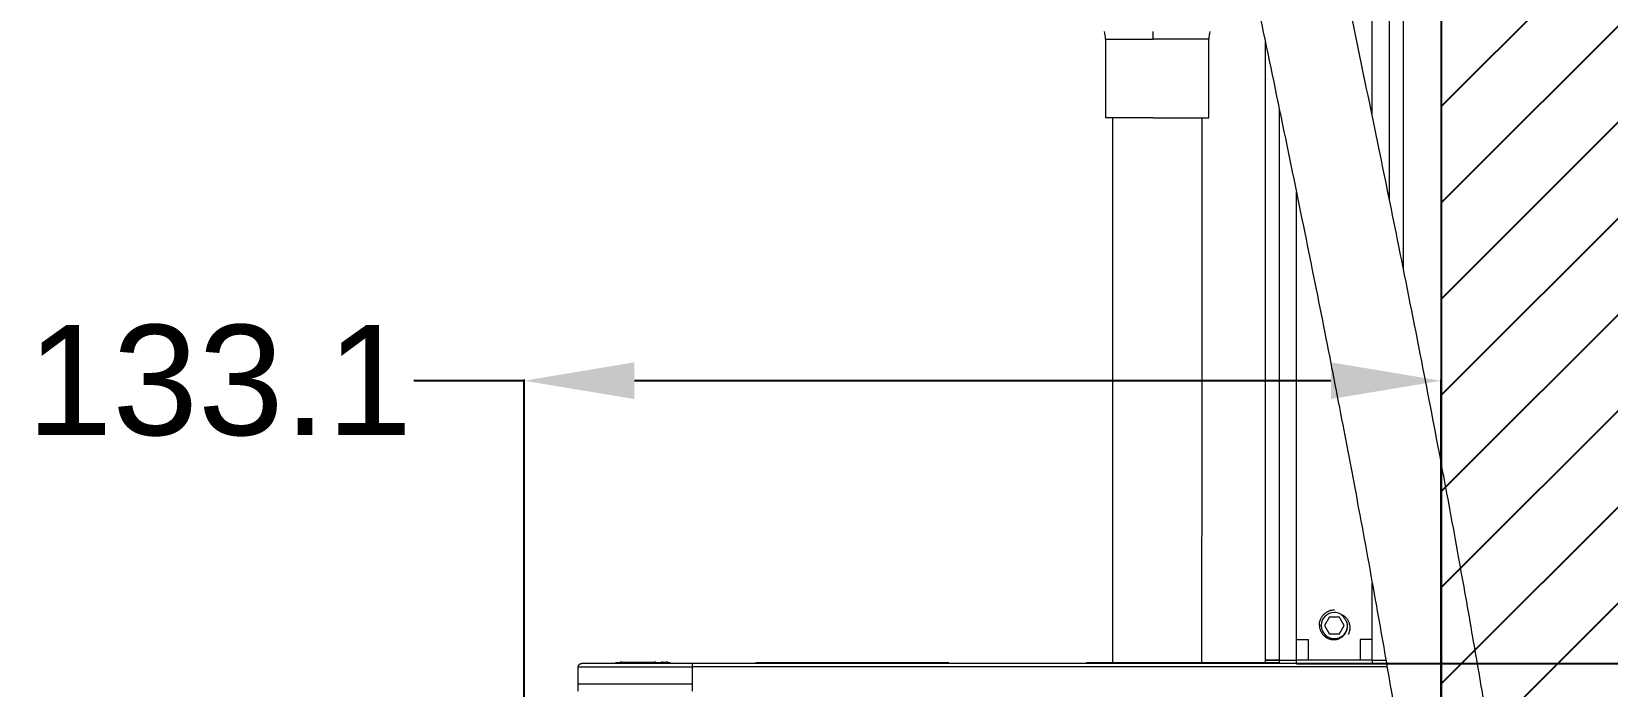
# Model space of a CAD drawing. Header units: millimetres. Extents: x -6909 to -4533, y -2578 to 782.
# Drawn here: x -5106.5 to -4877.9, y -1343.5 to -1248.4 of the extents above; entities that cross this region are included whole.
import ezdxf

# ---------------------------------------------------------------- set-up
doc = ezdxf.new("R2010")
doc.units = ezdxf.units.MM
doc.layers.add('hatch', color=2, linetype='Continuous')
doc.styles.get("Standard").update_dxf_attribs({"font": 'arial.ttf'})
doc.dimstyles.get("Standard").update_dxf_attribs({"dimtxt": 16, "dimasz": 16, "dimexe": 0.18, "dimexo": 0.0625, "dimgap": 3.5, "dimtad": 0, "dimdec": 1, "dimdsep": 46, "dimtxsty": 'Standard', "dimcen": 0.09, "dimclrd": 3, "dimclre": 3, "dimclrt": 3, "dimadec": 0, "dimazin": 0, "dimtfac": 1, "dimtdec": 1, "dimtofl": 0, "dimtmove": 0, "dimatfit": 3, "dimfxl": 1, "dimtolj": 1, "dimtzin": 0, "dimarcsym": 0})

# ---------------------------------------------------------------- blocks, each defined once
blk = doc.blocks.new('*D143')
at = {"color": 3, "lineweight": -2, "transparency": 16777216}
for p, q in [((-4772.59, -1324.18), (-4772.59, -1308.18)), ((-4922.99, -1340.18), (-4772.41, -1340.18)), ((-4901.94, -1393.68), (-4772.41, -1393.68)), ((-4772.59, -1409.68), (-4772.59, -1425.68))]:
    blk.add_line(p, q, dxfattribs=at)
at = {"color": 3, "lineweight": 18, "transparency": 16777216}
for points in [[(-4775.26, -1324.18), (-4769.92, -1324.18), (-4772.59, -1340.18)], [(-4775.26, -1409.68), (-4769.92, -1409.68), (-4772.59, -1393.68)]]:
    blk.add_solid(points, dxfattribs=at)
at = {"layer": 'Defpoints', "color": 0, "lineweight": 18, "transparency": 16777216}
for p in [(-4923.05, -1340.18), (-4772.59, -1340.18), (-4902, -1393.68)]:
    blk.add_point(p, dxfattribs=at)
at = {"color": 3, "lineweight": 18, "transparency": 16777216, "insert": (-4772.59, -1366.93), "char_height": 16, "attachment_point": 5, "rotation": 90}
blk.add_mtext('\\A1;53.5', dxfattribs=at)
blk = doc.blocks.new('*D158')
at = {"color": 3, "lineweight": -2, "transparency": 16777216}
for p, q in [((-5035.06, -1299.14), (-5051.06, -1299.14)), ((-5035.06, -1373.32), (-5035.06, -1298.96)), ((-4918, -1299.14), (-5019.06, -1299.14)), ((-4902, -1393.62), (-4902, -1298.96))]:
    blk.add_line(p, q, dxfattribs=at)
at = {"color": 3, "lineweight": 18, "transparency": 16777216}
for points in [[(-5019.06, -1296.47), (-5019.06, -1301.8), (-5035.06, -1299.14)], [(-4918, -1296.47), (-4918, -1301.8), (-4902, -1299.14)]]:
    blk.add_solid(points, dxfattribs=at)
at = {"layer": 'Defpoints', "color": 0, "lineweight": 18, "transparency": 16777216}
for p in [(-4902, -1299.14), (-5035.06, -1373.39), (-4902, -1393.68)]:
    blk.add_point(p, dxfattribs=at)
at = {"color": 3, "lineweight": 18, "transparency": 16777216, "insert": (-5079.26, -1299.14), "char_height": 16, "attachment_point": 5}
blk.add_mtext('\\A1;133.1', dxfattribs=at)

msp = doc.modelspace()

# ---------------------------------------------------------------- hatches: boundary and pattern name
at = {"layer": 'hatch'}
h = msp.add_hatch(dxfattribs=at)
h.set_pattern_fill('ANSI31', color=256, scale=3.110273)
h.set_pattern_definition([(45, (-3509.039, -2324.319), (-6.982763, 6.982763), [])])
h.paths.add_polyline_path([(-4852, -153.55), (-4902, -153.55), (-4902, -2156.98), (-4852, -2156.98)])

# ---------------------------------------------------------------- linework, layer by layer
msp.add_line((-4902, -153.55), (-4902, -2156.98))
at = {"linetype": 'Continuous', "lineweight": 18}
for p, q in [((-4907.5, -289.68), (-4907.5, -1282.82)), ((-4912, -1260.7), (-4912, -854.58)), ((-4950.7, -1249.54), (-4950.7, -1260.98)), ((-4935.7, -1260.98), (-4935.7, -1249.54)), ((-4927.5, -1339.68), (-4927.5, -1249.99)), ((-4943.79, -1260.98), (-4950.7, -1260.98)), ((-4949.7, -1260.98), (-4949.7, -1311.08)), ((-4943.79, -1260.98), (-4935.7, -1260.98)), ((-4936.7, -1311.08), (-4936.7, -1260.98)), ((-4923, -1339.68), (-4923, -1271.78)), ((-4912, -1339.68), (-4912, -1328.51)), ((-4918.22, -1333.43), (-4918.94, -1334.68)), ((-4918.94, -1334.68), (-4918.22, -1335.93)), ((-4918.22, -1333.43), (-4916.78, -1333.43)), ((-4916.06, -1334.68), (-4916.78, -1333.43)), ((-4916.78, -1335.93), (-4916.06, -1334.68)), ((-4923, -1336.68), (-4921.25, -1336.68)), ((-4921.25, -1339.68), (-4921.25, -1336.68)), ((-4916.78, -1335.93), (-4918.22, -1335.93)), ((-4913.75, -1336.68), (-4913.75, -1339.68)), ((-4912, -1336.68), (-4913.75, -1336.68)), ((-4927.5, -1340.08), (-4927.5, -1339.68)), ((-4925.5, -1339.68), (-4927.5, -1339.68)), ((-4927.5, -1339.68), (-4925.5, -1339.68)), ((-4925.5, -1339.68), (-4923.04, -1339.68)), ((-4925.5, -1339.68), (-4923, -1339.68)), ((-4923.04, -1339.68), (-4923.05, -1340.18)), ((-4912, -1339.68), (-4923, -1339.68)), ((-4912, -1339.68), (-4910.03, -1339.68)), ((-4911.96, -1339.68), (-4910.03, -1339.68)), ((-4911.95, -1340.18), (-4911.96, -1339.68)), ((-5027.2, -1343.18), (-5027.2, -1340.68)), ((-5021.73, -1340.08), (-5021.78, -1340.08)), ((-5020.08, -1340.08), (-5021.73, -1340.08)), ((-5020.92, -1339.98), (-5021.12, -1339.98)), ((-5021.12, -1340.08), (-5021.12, -1339.98)), ((-5020.92, -1339.98), (-5016.15, -1339.98)), ((-5020.04, -1340.08), (-5020.08, -1340.08)), ((-5019.99, -1340.08), (-5020.04, -1340.08)), ((-5019.78, -1340.08), (-5019.99, -1340.08)), ((-5018.93, -1340.08), (-5019.78, -1340.08)), ((-5018.88, -1340.08), (-5018.93, -1340.08)), ((-5018.79, -1340.08), (-5018.88, -1340.08)), ((-5018.58, -1340.08), (-5018.79, -1340.08)), ((-5017.66, -1340.08), (-5018.58, -1340.08)), ((-5017.66, -1340.08), (-5017.61, -1340.08)), ((-5017.57, -1340.08), (-5017.61, -1340.08)), ((-5017.36, -1340.08), (-5017.57, -1340.08)), ((-5015.15, -1340.08), (-5017.36, -1340.08)), ((-5015.95, -1339.98), (-5016.15, -1339.98)), ((-5015.95, -1339.98), (-5015.95, -1340.08)), ((-5014.98, -1339.98), (-5015.18, -1339.98)), ((-5015.18, -1340.08), (-5015.18, -1339.98)), ((-5015.15, -1340.08), (-5015.1, -1340.08)), ((-5014.42, -1340.08), (-5015.1, -1340.08)), ((-5014.98, -1339.98), (-5014.39, -1339.98)), ((-5014.21, -1340.08), (-5014.42, -1340.08)), ((-5014.19, -1339.98), (-5014.39, -1339.98)), ((-5013.86, -1340.08), (-5014.21, -1340.08)), ((-5014.19, -1339.98), (-5014.19, -1340.08)), ((-5013.86, -1340.08), (-5013.82, -1340.08)), ((-4909.94, -1340.18), (-5010.65, -1340.18)), ((-4973.44, -1340.08), (-5001.44, -1340.08)), ((-5001.44, -1340.08), (-5001.44, -1340.18)), ((-4973.44, -1340.08), (-4973.44, -1340.18)), ((-4925.44, -1340.08), (-4953.44, -1340.08)), ((-4953.44, -1340.08), (-4953.44, -1340.18)), ((-4925.44, -1340.08), (-4925.44, -1340.18)), ((-4923.05, -1340.18), (-4925.44, -1340.18)), ((-4909.94, -1340.18), (-4911.95, -1340.18)), ((-5027.2, -1344.18), (-5027.2, -1343.18))]:
    msp.add_line(p, q, dxfattribs=at)
at = {"linetype": 'Continuous', "lineweight": 13}
for p, q in [((-4909.5, -1272.91), (-4909.5, -854.56)), ((-4950.7, -1249.54), (-4943.79, -1249.54)), ((-4943.46, -1249.54), (-4943.79, -1249.54)), ((-4935.7, -1249.54), (-4943.46, -1249.54)), ((-4925.5, -1259.61), (-4925.5, -1339.68)), ((-4919.4, -1334.68), (-4919.66, -1334.68)), ((-4925.5, -1339.68), (-4925.5, -1340.08)), ((-5020.92, -1339.98), (-5020.92, -1340.08)), ((-5016.15, -1340.08), (-5016.15, -1339.98)), ((-5014.98, -1339.98), (-5014.98, -1340.08)), ((-5014.39, -1340.08), (-5014.39, -1339.98)), ((-5010.65, -1340.68), (-5010.65, -1343.18)), ((-4909.86, -1340.68), (-5010.65, -1340.68)), ((-5010.65, -1343.18), (-5010.65, -1344.18))]:
    msp.add_line(p, q, dxfattribs=at)
at = {"linetype": 'Continuous', "lineweight": 18}
for centre, radius, start, end in [((-4954.7, -1249.54), 4, 0, 15.9453), ((-4931.7, -1249.54), 4, 164.0547, 180), ((-4917.5, -1334.68), 1.9, 90, 180), ((-4917.5, -1334.68), 1.9, 60.9429, 90), ((-4917.5, -1334.68), 1.9, 180, 270), ((-4917.5, -1334.68), 1.9, 270, 5.7505)]:
    msp.add_arc(centre, radius, start, end, dxfattribs=at)
at = {"linetype": 'Continuous', "lineweight": 13}
msp.add_ellipse((-4944.1, -1249.54), major_axis=(0, 4), ratio=0.078459, start_param=4.712389, end_param=4.990688, dxfattribs=at)
at = {"linetype": 'Continuous', "lineweight": 18}
for points, knots in [([(-4965.53, -972.5), (-4965.53, -978.85), (-4965.38, -991.06), (-4964.77, -1008.62), (-4963.89, -1024.71), (-4962.81, -1039.42), (-4961.62, -1052.78), (-4960.37, -1064.87), (-4959.12, -1075.71), (-4957.79, -1086.22), (-4956.45, -1096.09), (-4955.15, -1105.05), (-4954.12, -1111.79), (-4953.38, -1116.52), (-4952.88, -1119.63), (-4952.48, -1122.1), (-4952.08, -1124.57), (-4951.6, -1127.48), (-4951.03, -1130.83), (-4950.38, -1134.63), (-4949.48, -1139.84), (-4948.29, -1146.55), (-4946.79, -1154.72), (-4945.17, -1163.35), (-4942.59, -1176.77), (-4938.86, -1195.43), (-4933.82, -1219.79), (-4929.13, -1242.15), (-4925.07, -1261.66), (-4921.87, -1277.24), (-4918.95, -1291.76), (-4916.35, -1305.11), (-4913.85, -1318.3), (-4911.52, -1331.07), (-4909.34, -1343.55), (-4907.56, -1354.21), (-4906.03, -1363.79), (-4904.62, -1373.02), (-4903.11, -1383.36), (-4901.47, -1395.35), (-4899.74, -1409.11), (-4897.97, -1424.71), (-4896.29, -1441.94), (-4894.8, -1460.26), (-4893.62, -1479.06), (-4892.77, -1497.95), (-4892.29, -1516.75), (-4892.22, -1533.79), (-4892.47, -1548.98), (-4892.94, -1562.29), (-4893.68, -1575.11), (-4894.64, -1586.95), (-4895.75, -1597.35), (-4896.91, -1606.05), (-4898.02, -1613.15), (-4898.94, -1618.32), (-4899.72, -1622.3), (-4900.53, -1626.17), (-4901.56, -1630.63), (-4902.87, -1635.67), (-4904.35, -1640.66), (-4905.97, -1645.3), (-4907.7, -1649.44), (-4909.4, -1652.77), (-4911.03, -1655.36), (-4912.23, -1656.9), (-4913.12, -1657.88), (-4913.84, -1658.59), (-4914.67, -1659.29), (-4915.67, -1659.96), (-4916.87, -1660.49), (-4917.78, -1660.64), (-4918.27, -1660.63)], [0, 0, 0, 0, 0.023949, 0.046088, 0.066568, 0.085487, 0.102899, 0.118833, 0.133296, 0.146286, 0.161296, 0.173638, 0.183277, 0.189363, 0.193434, 0.196311, 0.199768, 0.203866, 0.208609, 0.214, 0.220043, 0.230866, 0.24285, 0.255367, 0.268416, 0.301651, 0.337949, 0.377291, 0.402024, 0.425345, 0.446808, 0.466397, 0.484104, 0.504442, 0.52165, 0.537532, 0.549697, 0.561909, 0.576088, 0.59245, 0.611004, 0.631769, 0.654783, 0.678867, 0.702998, 0.727014, 0.750761, 0.774103, 0.791274, 0.808115, 0.824602, 0.840354, 0.854136, 0.865939, 0.87583, 0.883885, 0.888271, 0.89344, 0.901445, 0.909195, 0.918304, 0.927584, 0.93574, 0.945044, 0.952742, 0.959792, 0.963396, 0.967055, 0.971842, 0.978918, 0.988288, 1, 1, 1, 1]), ([(-4916.73, -1673.57), (-4915.78, -1673.49), (-4913.63, -1673.12), (-4910.54, -1672), (-4907.67, -1670.31), (-4905.5, -1668.6), (-4903.81, -1666.98), (-4902.42, -1665.43), (-4901.11, -1663.78), (-4899.82, -1661.95), (-4898.5, -1659.83), (-4897.01, -1657.11), (-4895.34, -1653.62), (-4893.53, -1649.13), (-4891.77, -1643.98), (-4890.21, -1638.67), (-4888.96, -1633.81), (-4888.01, -1629.74), (-4887.32, -1626.55), (-4886.62, -1623.09), (-4885.76, -1618.55), (-4884.67, -1612.08), (-4883.5, -1604.05), (-4882.32, -1594.36), (-4881.24, -1583.02), (-4880.35, -1570.44), (-4879.72, -1557.13), (-4879.27, -1540.65), (-4879.21, -1520.96), (-4879.73, -1498.18), (-4880.78, -1475.29), (-4882.32, -1452.61), (-4884.14, -1432.1), (-4886.04, -1414.29), (-4887.82, -1399.55), (-4889.52, -1386.63), (-4891.11, -1375.47), (-4892.58, -1365.7), (-4894.06, -1356.28), (-4895.65, -1346.57), (-4897.47, -1335.87), (-4899.57, -1324.06), (-4902.04, -1310.69), (-4904.93, -1295.66), (-4907.98, -1280.35), (-4911.11, -1264.98), (-4914.19, -1250.09), (-4917.33, -1235.09), (-4920.38, -1220.51), (-4923.29, -1206.54), (-4926.01, -1193.27), (-4928.55, -1180.68), (-4930.9, -1168.75), (-4933.08, -1157.35), (-4935.06, -1146.63), (-4936.78, -1137), (-4938.18, -1128.9), (-4939.14, -1123.17), (-4939.77, -1119.26), (-4940.31, -1115.96), (-4941.03, -1111.4), (-4942.03, -1104.84), (-4943.31, -1096.18), (-4944.64, -1086.51), (-4945.97, -1076.14), (-4947.23, -1065.36), (-4948.51, -1053.3), (-4949.73, -1039.92), (-4950.83, -1025.16), (-4951.74, -1008.97), (-4952.38, -991.25), (-4952.52, -978.93), (-4952.53, -972.5)], [0, 0, 0, 0, 0.007703, 0.017505, 0.025232, 0.032124, 0.0369, 0.041586, 0.046214, 0.05085, 0.055998, 0.06178, 0.069362, 0.077905, 0.087425, 0.096391, 0.103992, 0.110154, 0.114819, 0.118111, 0.125323, 0.134347, 0.14525, 0.158093, 0.172941, 0.189344, 0.206113, 0.223193, 0.251101, 0.279592, 0.308458, 0.337449, 0.366062, 0.387858, 0.407418, 0.424772, 0.439935, 0.452915, 0.464954, 0.478946, 0.493523, 0.510053, 0.529196, 0.550945, 0.575287, 0.596213, 0.618686, 0.64123, 0.662832, 0.683485, 0.703183, 0.721453, 0.738821, 0.755295, 0.770884, 0.784956, 0.796369, 0.805138, 0.809045, 0.812715, 0.818929, 0.827983, 0.839845, 0.854474, 0.867237, 0.881519, 0.897312, 0.914617, 0.933459, 0.953893, 0.976019, 1, 1, 1, 1]), ([(-4949.7, -1310.98), (-4949.7, -1319.34), (-4949.7, -1329.04), (-4949.71, -1338.74), (-4949.71, -1340.09)], [0, 0, 0, 0, 0.861491, 1, 1, 1, 1]), ([(-4936.71, -1340.08), (-4936.71, -1339.21), (-4936.7, -1329.51), (-4936.7, -1319.81), (-4936.7, -1310.98)], [0, 0, 0, 0, 0.089828, 1, 1, 1, 1]), ([(-4919.66, -1334.68), (-4919.66, -1334.61), (-4919.66, -1334.54), (-4919.65, -1334.39), (-4919.64, -1334.25), (-4919.61, -1334.11), (-4919.58, -1334.02), (-4919.58, -1334), (-4919.57, -1333.97), (-4919.56, -1333.95), (-4919.55, -1333.9), (-4919.53, -1333.86), (-4919.47, -1333.69), (-4919.4, -1333.56), (-4919.31, -1333.41), (-4919.29, -1333.38), (-4919.24, -1333.32), (-4919.22, -1333.29), (-4919.15, -1333.2), (-4919.11, -1333.15), (-4918.96, -1332.99), (-4918.85, -1332.89), (-4918.71, -1332.8), (-4918.7, -1332.79), (-4918.67, -1332.77), (-4918.62, -1332.74), (-4918.57, -1332.71), (-4918.48, -1332.66), (-4918.35, -1332.59), (-4918.21, -1332.54), (-4918.11, -1332.5), (-4918.08, -1332.49), (-4918.01, -1332.47), (-4917.97, -1332.46), (-4917.86, -1332.44), (-4917.72, -1332.41), (-4917.57, -1332.4), (-4917.5, -1332.4)], [0, 0, 0, 0, 0.0625, 0.0625, 0.125, 0.1875, 0.1875, 0.203125, 0.203125, 0.21875, 0.21875, 0.25, 0.25, 0.375, 0.375, 0.40625, 0.40625, 0.4375, 0.4375, 0.5, 0.5, 0.625, 0.625, 0.640625, 0.640625, 0.65625, 0.6875, 0.6875, 0.75, 0.8125, 0.8125, 0.84375, 0.84375, 0.875, 0.875, 0.9375, 1, 1, 1, 1]), ([(-4916.58, -1333.02), (-4916.52, -1333.07), (-4916.46, -1333.11), (-4916.35, -1333.21), (-4916.3, -1333.27), (-4916.23, -1333.35), (-4916.2, -1333.38), (-4916.16, -1333.44), (-4916.14, -1333.47), (-4916.07, -1333.57), (-4916.04, -1333.63), (-4916, -1333.7)], [0, 0, 0, 0, 0.25, 0.25, 0.5, 0.5, 0.625, 0.625, 0.75, 0.75, 1, 1, 1, 1]), ([(-4916.58, -1333.02), (-4916.51, -1333.05), (-4916.44, -1333.08), (-4916.3, -1333.15), (-4916.24, -1333.18), (-4916.15, -1333.25), (-4916.1, -1333.28), (-4916.06, -1333.31), (-4916.03, -1333.34), (-4916.01, -1333.35), (-4915.94, -1333.41), (-4915.88, -1333.46), (-4915.78, -1333.57), (-4915.73, -1333.63), (-4915.67, -1333.72), (-4915.63, -1333.76), (-4915.6, -1333.81), (-4915.58, -1333.84), (-4915.57, -1333.86), (-4915.48, -1334), (-4915.42, -1334.14), (-4915.36, -1334.32), (-4915.35, -1334.37), (-4915.33, -1334.42), (-4915.32, -1334.46), (-4915.32, -1334.48), (-4915.3, -1334.57), (-4915.28, -1334.65), (-4915.26, -1334.87), (-4915.25, -1335.02), (-4915.27, -1335.19), (-4915.27, -1335.21), (-4915.27, -1335.24), (-4915.28, -1335.3), (-4915.29, -1335.36), (-4915.31, -1335.47), (-4915.33, -1335.54), (-4915.37, -1335.68), (-4915.39, -1335.75), (-4915.45, -1335.9), (-4915.48, -1335.96), (-4915.51, -1336.03)], [0, 0, 0, 0, 0.0625, 0.0625, 0.125, 0.125, 0.15625, 0.171875, 0.171875, 0.1875, 0.1875, 0.25, 0.25, 0.3125, 0.3125, 0.34375, 0.359375, 0.359375, 0.375, 0.375, 0.5, 0.5, 0.53125, 0.546875, 0.546875, 0.5625, 0.5625, 0.625, 0.625, 0.75, 0.75, 0.765625, 0.765625, 0.78125, 0.8125, 0.8125, 0.875, 0.875, 0.9375, 0.9375, 1, 1, 1, 1]), ([(-4919.66, -1334.68), (-4919.66, -1334.75), (-4919.65, -1334.89), (-4919.61, -1335.09), (-4919.57, -1335.22), (-4919.54, -1335.32), (-4919.53, -1335.35), (-4919.5, -1335.42), (-4919.49, -1335.45), (-4919.42, -1335.61), (-4919.35, -1335.73), (-4919.23, -1335.89), (-4919.19, -1335.95), (-4919.12, -1336.03), (-4919.1, -1336.05), (-4919.05, -1336.1), (-4919.03, -1336.13), (-4918.9, -1336.24), (-4918.8, -1336.33), (-4918.65, -1336.42), (-4918.62, -1336.44), (-4918.56, -1336.47), (-4918.53, -1336.49), (-4918.44, -1336.53), (-4918.31, -1336.59), (-4918.18, -1336.63), (-4918.08, -1336.66), (-4918.05, -1336.67), (-4917.98, -1336.68), (-4917.95, -1336.69), (-4917.84, -1336.7), (-4917.71, -1336.72), (-4917.57, -1336.72), (-4917.5, -1336.72)], [0, 0, 0, 0, 0.0625, 0.125, 0.1875, 0.1875, 0.21875, 0.21875, 0.25, 0.25, 0.375, 0.375, 0.4375, 0.4375, 0.46875, 0.46875, 0.5, 0.5, 0.625, 0.625, 0.65625, 0.65625, 0.6875, 0.6875, 0.75, 0.8125, 0.8125, 0.84375, 0.84375, 0.875, 0.875, 0.9375, 1, 1, 1, 1]), ([(-4917.5, -1336.72), (-4917.43, -1336.72), (-4917.29, -1336.7), (-4917.16, -1336.68), (-4917.03, -1336.65), (-4916.96, -1336.63), (-4916.87, -1336.59), (-4916.83, -1336.58), (-4916.77, -1336.55), (-4916.74, -1336.54), (-4916.65, -1336.49), (-4916.53, -1336.43), (-4916.41, -1336.35), (-4916.33, -1336.29), (-4916.3, -1336.27), (-4916.26, -1336.23), (-4916.25, -1336.22), (-4916.23, -1336.2), (-4916.16, -1336.14), (-4916.06, -1336.03), (-4915.97, -1335.92), (-4915.92, -1335.84), (-4915.89, -1335.79), (-4915.86, -1335.75), (-4915.84, -1335.72), (-4915.83, -1335.7), (-4915.79, -1335.63), (-4915.76, -1335.57), (-4915.71, -1335.44), (-4915.67, -1335.31), (-4915.63, -1335.18), (-4915.62, -1335.09), (-4915.62, -1335.08), (-4915.61, -1335.04), (-4915.6, -1334.99), (-4915.6, -1334.94), (-4915.59, -1334.77), (-4915.59, -1334.63), (-4915.61, -1334.49)], [0, 0, 0, 0, 0.0625, 0.125, 0.125, 0.1875, 0.1875, 0.21875, 0.21875, 0.25, 0.25, 0.3125, 0.375, 0.375, 0.40625, 0.40625, 0.421875, 0.421875, 0.4375, 0.5, 0.5625, 0.5625, 0.59375, 0.609375, 0.609375, 0.625, 0.625, 0.6875, 0.6875, 0.75, 0.8125, 0.8125, 0.828125, 0.828125, 0.84375, 0.875, 0.875, 1, 1, 1, 1]), ([(-4916, -1333.7), (-4915.95, -1333.76), (-4915.91, -1333.82), (-4915.83, -1333.94), (-4915.79, -1334), (-4915.74, -1334.1), (-4915.73, -1334.14), (-4915.7, -1334.21), (-4915.68, -1334.24), (-4915.65, -1334.35), (-4915.63, -1334.42), (-4915.61, -1334.49)], [0, 0, 0, 0, 0.25, 0.25, 0.5, 0.5, 0.625, 0.625, 0.75, 0.75, 1, 1, 1, 1]), ([(-5027.2, -1340.68), (-5027.2, -1340.65), (-5027.2, -1340.62), (-5027.18, -1340.55), (-5027.17, -1340.52), (-5027.15, -1340.46), (-5027.13, -1340.43), (-5027.1, -1340.38), (-5027.08, -1340.35), (-5027.03, -1340.31), (-5027.01, -1340.29), (-5026.95, -1340.25), (-5026.92, -1340.23), (-5026.86, -1340.21), (-5026.83, -1340.2), (-5026.77, -1340.19), (-5026.73, -1340.18), (-5026.7, -1340.18)], [0, 0, 0, 0, 0.125, 0.125, 0.25, 0.25, 0.375, 0.375, 0.5, 0.5, 0.625, 0.625, 0.75, 0.75, 0.875, 0.875, 1, 1, 1, 1]), ([(-5010.65, -1340.18), (-5010.68, -1340.18), (-5010.74, -1340.18), (-5010.82, -1340.18), (-5010.91, -1340.18), (-5011, -1340.18), (-5011.08, -1340.18), (-5011.17, -1340.18), (-5011.26, -1340.18), (-5011.35, -1340.18), (-5011.44, -1340.18), (-5011.53, -1340.18), (-5011.62, -1340.18), (-5011.72, -1340.18), (-5011.81, -1340.18), (-5011.9, -1340.18), (-5012, -1340.18), (-5012.09, -1340.18), (-5012.19, -1340.18), (-5012.28, -1340.18), (-5012.38, -1340.18), (-5012.48, -1340.18), (-5012.66, -1340.18), (-5012.95, -1340.18), (-5013.37, -1340.18), (-5013.84, -1340.18), (-5014.28, -1340.18), (-5014.65, -1340.18), (-5014.93, -1340.18), (-5015.18, -1340.18), (-5015.41, -1340.18), (-5015.62, -1340.18), (-5015.81, -1340.18), (-5016.06, -1340.18), (-5016.36, -1340.18), (-5016.73, -1340.18), (-5017.11, -1340.18), (-5017.45, -1340.18), (-5017.75, -1340.18), (-5017.99, -1340.18), (-5018.23, -1340.18), (-5018.48, -1340.18), (-5018.71, -1340.18), (-5018.92, -1340.18), (-5019.09, -1340.18), (-5019.24, -1340.18), (-5019.4, -1340.18), (-5019.57, -1340.18), (-5019.75, -1340.18), (-5019.94, -1340.18), (-5020.14, -1340.18), (-5020.35, -1340.18), (-5020.57, -1340.18), (-5020.78, -1340.18), (-5021, -1340.18), (-5021.21, -1340.18), (-5021.41, -1340.18), (-5021.59, -1340.18), (-5021.73, -1340.18), (-5021.85, -1340.18), (-5021.97, -1340.18), (-5022.11, -1340.18), (-5022.25, -1340.18), (-5022.4, -1340.18), (-5022.56, -1340.18), (-5022.75, -1340.18), (-5022.97, -1340.18), (-5023.21, -1340.18), (-5023.45, -1340.18), (-5023.62, -1340.18), (-5023.76, -1340.18), (-5023.85, -1340.18), (-5023.95, -1340.18), (-5024.07, -1340.18), (-5024.2, -1340.18), (-5024.34, -1340.18), (-5024.56, -1340.18), (-5024.82, -1340.18), (-5025.1, -1340.18), (-5025.32, -1340.18), (-5025.5, -1340.18), (-5025.64, -1340.18), (-5025.76, -1340.18), (-5025.87, -1340.18), (-5025.98, -1340.18), (-5026.09, -1340.18), (-5026.2, -1340.18), (-5026.31, -1340.18), (-5026.41, -1340.18), (-5026.48, -1340.18), (-5026.53, -1340.18), (-5026.56, -1340.18), (-5026.59, -1340.18), (-5026.61, -1340.18), (-5026.63, -1340.18), (-5026.64, -1340.18), (-5026.66, -1340.18), (-5026.67, -1340.18), (-5026.68, -1340.18), (-5026.68, -1340.18), (-5026.69, -1340.18), (-5026.69, -1340.18), (-5026.7, -1340.18), (-5026.7, -1340.18), (-5026.7, -1340.18), (-5026.7, -1340.18), (-5026.7, -1340.18), (-5026.7, -1340.18), (-5026.7, -1340.18), (-5026.7, -1340.18), (-5026.7, -1340.18)], [0, 0, 0, 0, 0.003562, 0.007151, 0.010767, 0.014409, 0.018078, 0.021774, 0.025497, 0.029247, 0.033023, 0.036827, 0.040657, 0.044515, 0.048399, 0.05231, 0.056249, 0.060214, 0.064207, 0.068227, 0.072274, 0.076348, 0.080449, 0.095245, 0.112726, 0.132897, 0.15576, 0.1684, 0.180167, 0.19106, 0.201078, 0.210221, 0.218487, 0.225878, 0.241763, 0.258248, 0.275331, 0.29301, 0.304255, 0.315499, 0.326741, 0.33798, 0.349216, 0.360449, 0.367024, 0.374159, 0.381854, 0.390109, 0.398924, 0.408298, 0.418231, 0.428725, 0.439837, 0.450937, 0.462024, 0.473101, 0.484166, 0.495222, 0.501098, 0.507545, 0.514566, 0.522158, 0.530323, 0.539061, 0.54837, 0.558252, 0.573382, 0.588494, 0.603588, 0.618661, 0.624014, 0.630383, 0.63777, 0.646172, 0.65559, 0.666023, 0.677471, 0.704509, 0.728448, 0.749291, 0.767044, 0.781703, 0.793266, 0.806371, 0.82037, 0.835265, 0.851059, 0.867753, 0.88535, 0.90385, 0.911353, 0.918483, 0.925238, 0.931618, 0.937624, 0.943254, 0.948509, 0.95339, 0.957531, 0.961626, 0.965674, 0.969676, 0.97363, 0.977538, 0.981399, 0.985213, 0.98898, 0.9927, 0.996374, 1, 1, 1, 1])]:
    msp.add_open_spline(points, degree=3, knots=knots, dxfattribs=at)
at = {"linetype": 'Continuous', "lineweight": 13}
for points, knots in [([(-5027.2, -1340.68), (-5027.2, -1340.68), (-5026.95, -1340.68), (-5025.56, -1340.68), (-5022.94, -1340.68), (-5019.56, -1340.68), (-5015.8, -1340.68), (-5012.71, -1340.68), (-5010.65, -1340.68)], [0, 0, 0, 0, 0.125, 0.25, 0.5, 0.625, 0.75, 1, 1, 1, 1]), ([(-5010.65, -1340.18), (-5010.65, -1340.18), (-5010.65, -1340.19), (-5010.65, -1340.2), (-5010.65, -1340.21), (-5010.65, -1340.23), (-5010.65, -1340.25), (-5010.65, -1340.29), (-5010.65, -1340.31), (-5010.65, -1340.35), (-5010.65, -1340.38), (-5010.65, -1340.43), (-5010.65, -1340.46), (-5010.65, -1340.52), (-5010.65, -1340.55), (-5010.65, -1340.62), (-5010.65, -1340.65), (-5010.65, -1340.68)], [0, 0, 0, 0, 0.125, 0.125, 0.25, 0.25, 0.375, 0.375, 0.5, 0.5, 0.625, 0.625, 0.75, 0.75, 0.875, 0.875, 1, 1, 1, 1])]:
    msp.add_open_spline(points, degree=3, knots=knots, dxfattribs=at)
msp.add_rational_spline([(-5010.65, -1343.18), (-5020.34, -1343.18), (-5027.2, -1343.18), (-5027.2, -1343.18)], [1, 0.804746926754, 0.804737854546, 0.999972783375], degree=3, dxfattribs=at)

# ---------------------------------------------------------------- dimensions: what is measured, and where the dimension line sits
at = {"color": 1, "lineweight": 18}
dim = msp.add_linear_dim(base=(-4902, -1299.14), p1=(-5035.06, -1373.39), p2=(-4902, -1393.68), dimstyle='Standard', dxfattribs=at)
dim.commit()
dim.dimension.update_dxf_attribs({"geometry": '*D158', "text_midpoint": (-5079.26, -1299.14), "dimtype": 160})
dim = msp.add_linear_dim(base=(-4772.59, -1340.18), p1=(-4902, -1393.68), p2=(-4923.05, -1340.18), angle=90, dimstyle='Standard', dxfattribs=at)
dim.commit()
dim.dimension.update_dxf_attribs({"geometry": '*D143', "text_midpoint": (-4772.59, -1366.93)})

doc.saveas('drawing.dxf')
